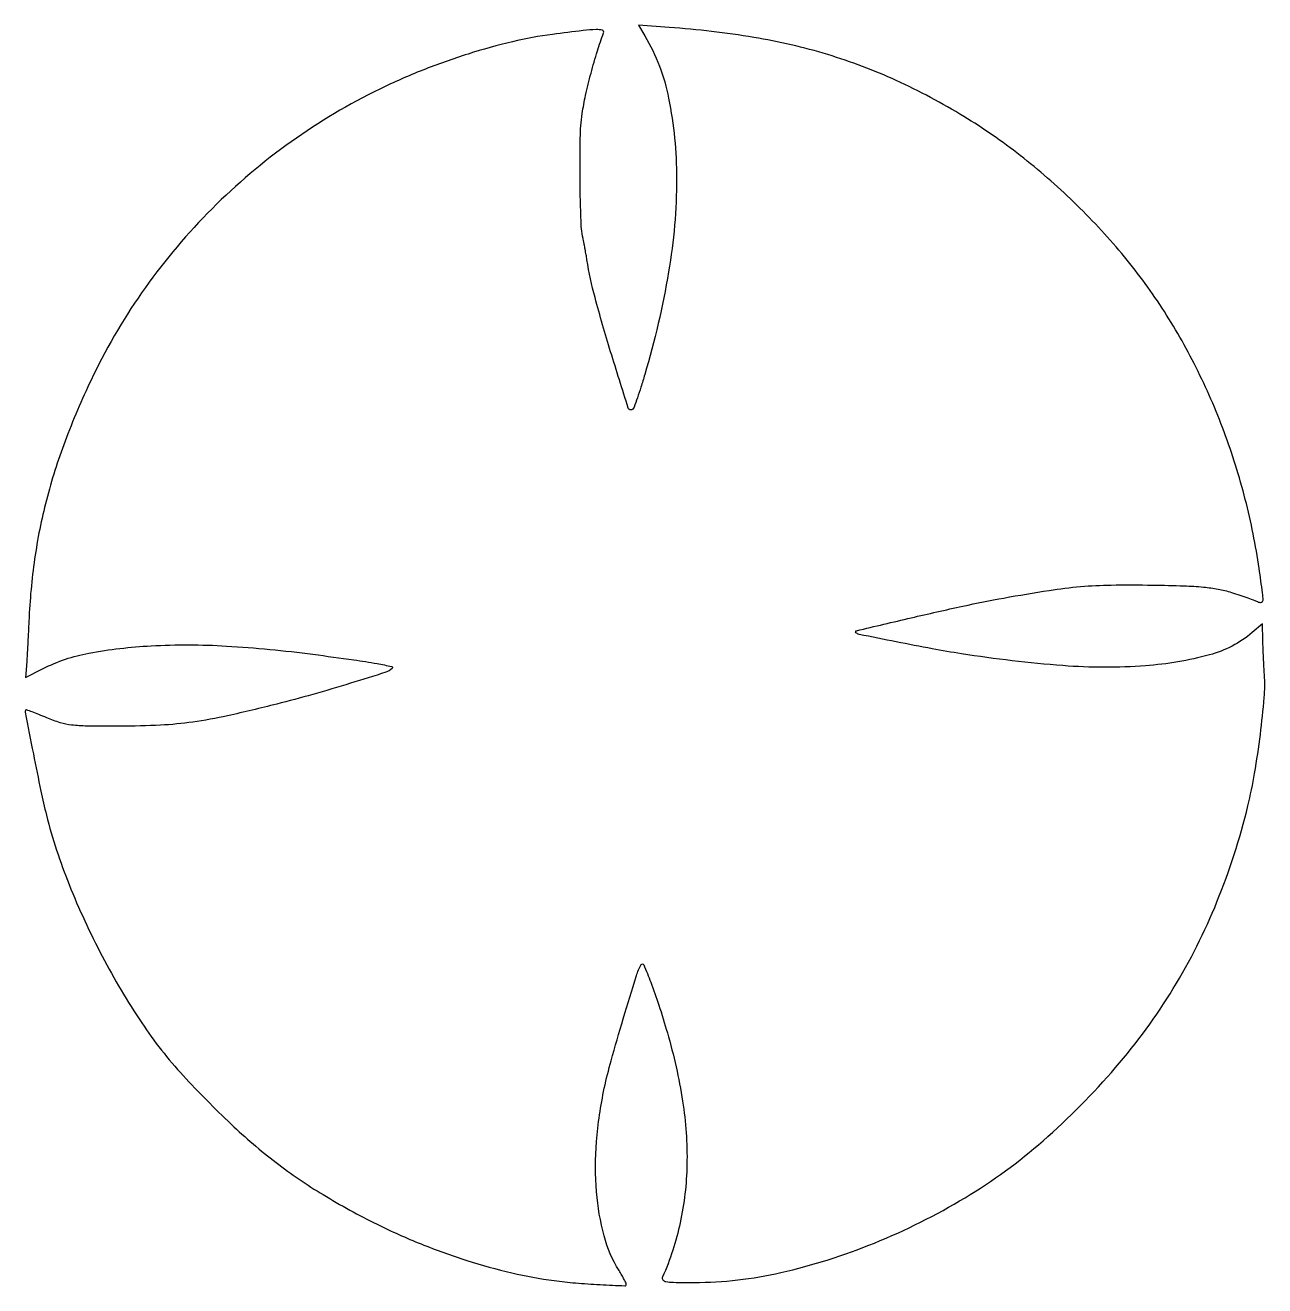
# Model space of a CAD drawing. Extents: x 0 to 396, y 0 to 402.
import ezdxf

# ---------------------------------------------------------------- set-up
doc = ezdxf.new("R2010")
doc.units = 0

msp = doc.modelspace()

# ---------------------------------------------------------------- linework, layer by layer
msp.add_lwpolyline([(197.906165, 398.883098, -0.084461), (205.514704, 378.939372, -0.049049), (208.027397, 353.360049, -0.042163), (205.505174, 323.538697, -0.029774), (197.895168, 290.768886, -0.004382), (196.675984, 286.777807, -0.006408), (195.527074, 283.288128, -0.00336), (194.500255, 280.362955, -0.107122), (194.100804, 279.722613, -0.566432), (192.63768, 280.066921, -0.002675), (187.001929, 298.057118, -0.008813), (182.018171, 315.349114, -0.026388), (179.451851, 327.37672, 0.003119), (179.180992, 329.016629, 0.002679), (178.876067, 330.738368, 0.002698), (178.582414, 332.298563, 0.007758), (178.356048, 333.37672, -0.046883), (177.547148, 339.623783, -0.00627), (177.24774, 352.910931, -0.007187), (177.306167, 366.236474, -0.031619), (177.949565, 374.067657, -0.018522), (179.018377, 379.867787, -0.009836), (180.747534, 386.966347, -0.009827), (182.771405, 394.050881, -0.017125), (184.763613, 399.82637, 0.443632), (184.355209, 400.632996, 0.07437), (182.413003, 400.864336, 0.022337), (178.215157, 400.550673, 0.002379), (168.5, 399.339712, 0.02619), (155.687855, 396.993292, 0.018195), (141.502412, 393.069095, 0.017615), (127.035899, 387.927359, 0.019079), (113.354737, 381.901593, 0.041761), (85.034277, 365.059758, 0.041367), (59.809366, 343.697953, 0.041507), (38.521703, 318.551103, 0.042686), (21.903516, 290.458996, 0.020479), (13.33717, 270.636714, 0.026756), (7.248618, 251.853717, 0.027792), (3.367512, 233.130738, 0.02532), (1.433586, 213.5, -0.000747), (1.194726, 208.635521, -0.000831), (0.949433, 203.942409, -0.000767), (0.727487, 199.941309, -0.004363), (0.587616, 197.814585), (0.312917, 194.12917), (5.906458, 196.93418, -0.070385), (20.499539, 201.839703, -0.032745), (40.376581, 204.20184, -0.027933), (64.426643, 204.12888, -0.018346), (92, 201.485601, -0.001905), (105.060098, 199.697477, -0.009151), (112.475985, 198.514544, -0.00909), (117.145849, 197.593845, -0.604961), (117.318283, 196.970404, -0.111384), (115.268837, 195.76778, -0.002357), (104.004773, 192.232817, -0.005963), (91.958608, 188.671459, -0.006983), (80.447142, 185.58988, -0.007045), (64.785311, 181.864763, -0.019753), (53.693397, 179.847315, -0.02265), (43.354939, 178.860894, -0.012047), (30.5, 178.529951, -0.003241), (19.887997, 178.581268, -0.025688), (14.988049, 178.888804, -0.0463), (11.357916, 179.649571, -0.024782), (7.048487, 181.216142, 0.003643), (4.561263, 182.241257, 0.005951), (2.436086, 183.069819, 0.001497), (0.584899, 183.759976, 0.30918), (0.406269, 183.715153, 0.233237), (0.204999, 182.979181, 0.000395), (2.783296, 169.724621, 0.003141), (5.198711, 157.759426, 0.011127), (6.966903, 150.129629, 0.032813), (14.180471, 128.035693, 0.025557), (24.76797, 105.088928, 0.025949), (37.356, 83.862291, 0.039477), (50.596395, 67.014644, 0.01692), (65.893097, 51.51555, 0.025973), (80.238879, 39.279438, 0.027263), (95.234626, 29.025738, 0.021533), (112.466238, 19.563204, 0.019128), (126.497534, 13.282541, 0.018673), (141.079601, 8.037556, 0.019264), (155.490329, 4.058377, 0.024819), (169, 1.582418, 0.012041), (175.766081, 0.851887, 0.007806), (183.619334, 0.318139, 0.001759), (191.531957, -0.067759, 0.427519), (192, 0.379586, 0.114592), (191.903011, 0.797223, 0.007058), (191.321023, 1.941548, 0.010184), (190.574008, 3.292924, 0.007352), (189.688588, 4.769872, -0.073823), (184.916543, 15.828836, -0.044885), (182.499028, 29.888523, -0.040193), (182.495355, 45.937829, -0.032452), (184.986744, 63, -0.01574), (187.136401, 71.733136, -0.004453), (191.030408, 85.187079, -0.002308), (195.210286, 98.930093, -0.060924), (196.782101, 102.435034, -0.612638), (197.564299, 102.378783, -0.008586), (199.809252, 96.79889, -0.012889), (202.376621, 89.530976, -0.00751), (205.0983, 80.694012, -0.032106), (209.977914, 58.827688, -0.043792), (211.346199, 38.689573, -0.04773), (209.194272, 20.071894, -0.05196), (203.563572, 2.75, 0.275017), (203.673149, 1.830794, 0.188074), (204.596862, 1.272589, 0.039781), (207.081181, 1.042743, 0.003216), (213.643011, 1.001367, 0.056537), (241.316536, 4.144088, 0.039977), (271.16892, 13.57332, 0.038939), (300.087092, 28.034086, 0.044746), (325.004238, 46.238409, 0.034779), (348.156595, 69.6015, 0.040637), (366.552034, 94.825608, 0.041025), (380.48964, 122.477471, 0.036678), (390.344776, 153.080354, 0.017547), (392.487365, 163.482588, 0.010642), (394.32517, 175.915051, 0.010021), (395.56688, 187.648233, 0.038251), (395.632543, 195, -0.003314), (395.48054, 197.492682, -0.001992), (395.331554, 200.452675, -0.001995), (395.206867, 203.397427, -0.003483), (395.130274, 205.838894), (395, 211.177787), (391.75, 208.431451, -0.110169), (378.085142, 201.280043, -0.047415), (357.691789, 197.822701, -0.037326), (331.327525, 197.860654, -0.020044), (299, 201.632128, -0.006652), (289.601074, 203.240931, -0.003668), (278.152942, 205.444589, -0.00069), (266.30429, 207.832615, -0.147337), (265.288595, 208.378071, -0.587056), (265.469897, 209.017472, -0.000619), (282.889205, 213.124862, -0.004276), (299.408759, 216.849765, -0.008627), (312.5, 219.44862, -0.005839), (326.955862, 221.886054, -0.017208), (336.961579, 223.102202, -0.018308), (346.686321, 223.588142, -0.007355), (360, 223.569571, -0.004061), (369.934861, 223.328833, -0.014974), (376.201868, 222.937926, -0.022963), (380.854641, 222.290979, -0.028315), (385.107952, 221.247002, -0.005623), (387.781951, 220.394714, -0.006184), (390.352263, 219.508096, -0.005797), (392.529132, 218.698328, -0.030929), (393.681674, 218.170363, 0.206899), (394.679285, 218.087013, 0.315199), (395.175705, 218.76016, 0.040444), (395.047191, 221.048559, 0.001837), (393.945526, 228.831302, 0.026658), (389.519002, 250.940934, 0.026465), (382.756944, 272.508861, 0.026732), (373.834394, 293.027337, 0.028608), (362.950172, 312, 0.029757), (350.095066, 329.354726, 0.026288), (334.757064, 345.832122, 0.026193), (317.709613, 360.671414, 0.028925), (299.739547, 373.12573, 0.029633), (278.149008, 384.613353, 0.034018), (256.307599, 392.87729, 0.032459), (232.683856, 398.37898, 0.023157), (205.705195, 401.566614), (195.910391, 402.266197)], format="xyb", close=True)

doc.saveas('drawing.dxf')
